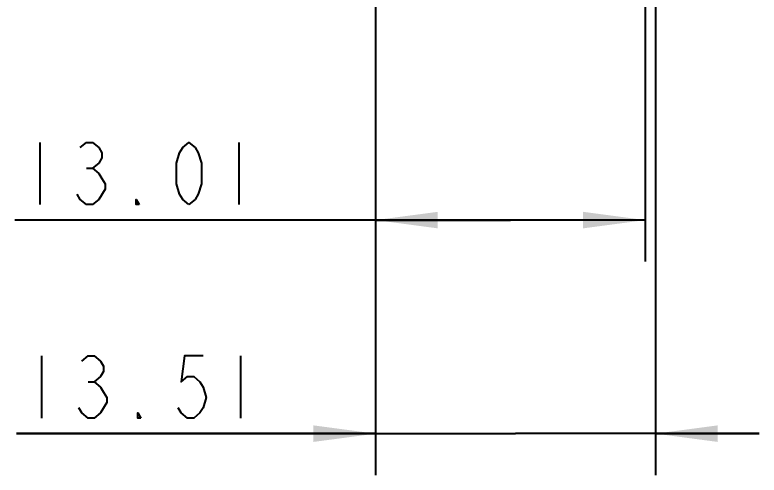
# Model space of a CAD drawing. Header units: millimetres. Extents: x 0 to 210, y 0 to 297.
# Drawn here: x 43.56 to 79.47, y 173.63 to 195.83 of the extents above; entities that cross this region are included whole.
import ezdxf

# ---------------------------------------------------------------- set-up
doc = ezdxf.new("R2010")
doc.units = ezdxf.units.MM
doc.header["$LTSCALE"] = 19.36
doc.layers.get('0').update_dxf_attribs({"linetype": 'CONTINUOUS'})
doc.styles.get("Standard").update_dxf_attribs({"font": 'SIMPLEX.SHX', "width": 0.8})
doc.dimstyles.new('DIMSTYLE_1', dxfattribs={"dimtxt": 3, "dimasz": 3, "dimexe": 2, "dimexo": 0.35, "dimgap": 0.75, "dimtad": 1, "dimzin": 0, "dimdsep": 46, "dimtxsty": 'STANDARD', "dimblk": '_FILLED', "dimblk1": '_FILLED', "dimblk2": '_FILLED', "dimcen": 0.09, "dimazin": 0, "dimtp": 0.01, "dimtm": 0.01, "dimtfac": 1, "dimtofl": 0, "dimtmove": 0, "dimatfit": 3, "dimldrblk": '_FILLED', "dimfxl": 1, "dimtolj": 1, "dimtzin": 0, "dimarcsym": 0})

# ---------------------------------------------------------------- blocks, each defined once
blk = doc.blocks.new('_FILLED')
at = {"color": 0, "linetype": 'BYBLOCK'}
blk.add_solid([(0, 0), (-1, 0.133), (-1, -0.133)], dxfattribs=at)
blk = doc.blocks.new('*D2')
at = {"color": 2}
for p, q in [((60.964, 215.343), (60.964, 186.681)), ((73.974, 196.671), (73.974, 186.681)), ((60.964, 186.681), (60.964, 183.931)), ((73.974, 186.681), (73.974, 183.931)), ((67.469, 185.931), (43.555, 185.931)), ((60.964, 185.931), (67.469, 185.931)), ((73.974, 185.931), (67.469, 185.931))]:
    blk.add_line(p, q, dxfattribs=at)
at = {"color": 2, "xscale": 3, "yscale": 3, "zscale": 3, "rotation": 180}
blk.add_blockref('_FILLED', (60.964, 185.931), dxfattribs=at)
at = {"color": 2, "xscale": 3, "yscale": 3, "zscale": 3}
blk.add_blockref('_FILLED', (73.974, 185.931), dxfattribs=at)
blk = doc.blocks.new('*D3')
at = {"color": 2}
for p, q in [((60.964, 215.343), (60.964, 176.378)), ((74.469, 210.347), (74.469, 176.378)), ((60.964, 176.378), (60.964, 173.628)), ((74.469, 176.378), (74.469, 173.628)), ((60.964, 175.628), (43.636, 175.628)), ((43.636, 175.628), (67.716, 175.628)), ((79.469, 175.628), (67.716, 175.628)), ((74.469, 175.628), (79.469, 175.628))]:
    blk.add_line(p, q, dxfattribs=at)
at = {"color": 2, "xscale": 3, "yscale": 3, "zscale": 3}
blk.add_blockref('_FILLED', (60.964, 175.628), dxfattribs=at)
at = {"color": 2, "xscale": 3, "yscale": 3, "zscale": 3, "rotation": 180}
blk.add_blockref('_FILLED', (74.469, 175.628), dxfattribs=at)

msp = doc.modelspace()

# ---------------------------------------------------------------- linework, layer by layer
at = {"color": 2}
for p, q in [((44.755, 189.681), (44.755, 186.681)), ((54.355, 189.681), (54.355, 186.681)), ((47.005, 188.431), (47.305, 188.431)), ((44.836, 179.378), (44.836, 176.378)), ((54.436, 179.378), (54.436, 176.378)), ((47.086, 178.128), (47.386, 178.128))]:
    msp.add_line(p, q, dxfattribs=at)
for points in [[(46.705, 189.431), (47.005, 189.681), (47.305, 189.681), (47.605, 189.431), (47.755, 189.181), (47.755, 188.931), (47.605, 188.681), (47.305, 188.431), (47.605, 188.181), (47.755, 187.931), (47.905, 187.681), (47.905, 187.431), (47.605, 186.931)], [(51.955, 186.681), (51.655, 186.931), (51.505, 187.181), (51.355, 187.681), (51.355, 188.681), (51.505, 189.181), (51.655, 189.431), (51.955, 189.681), (52.255, 189.431), (52.405, 189.181), (52.555, 188.681), (52.555, 187.681), (52.405, 187.181), (52.255, 186.931), (51.955, 186.681)], [(47.605, 186.931), (47.305, 186.681), (47.005, 186.681), (46.705, 186.931), (46.555, 187.181)], [(49.555, 186.681), (49.405, 186.681), (49.405, 186.931), (49.555, 186.681)], [(46.786, 179.128), (47.086, 179.378), (47.386, 179.378), (47.686, 179.128), (47.836, 178.878), (47.836, 178.628), (47.686, 178.378), (47.386, 178.128), (47.686, 177.878), (47.836, 177.628), (47.986, 177.378), (47.986, 177.128), (47.686, 176.628)], [(52.636, 179.378), (51.736, 179.378), (51.586, 178.128), (51.886, 178.378), (52.186, 178.378), (52.486, 178.128), (52.636, 177.878), (52.786, 177.378), (52.636, 176.878), (52.486, 176.628), (52.186, 176.378), (51.886, 176.378), (51.586, 176.628), (51.436, 176.878)], [(47.686, 176.628), (47.386, 176.378), (47.086, 176.378), (46.786, 176.628), (46.636, 176.878)], [(49.636, 176.378), (49.486, 176.378), (49.486, 176.628), (49.636, 176.378)]]:
    msp.add_lwpolyline(points, dxfattribs=at)

# ---------------------------------------------------------------- dimensions: what is measured, and where the dimension line sits
for base, p2, text, picture, middle in [((73.974, 185.931), (73.974, 197.021), '13.01', '*D2', (43.555, 185.931)), ((74.469, 175.628), (74.469, 210.697), '13.51', '*D3', (43.636, 175.628))]:
    dim = msp.add_linear_dim(base=base, p1=(60.964, 215.693), p2=p2, text=text, dimstyle='DIMSTYLE_1', dxfattribs=at)
    dim.commit()
    dim.dimension.update_dxf_attribs({"geometry": picture, "text_midpoint": middle, "dimtype": 160})

doc.saveas('drawing.dxf')
